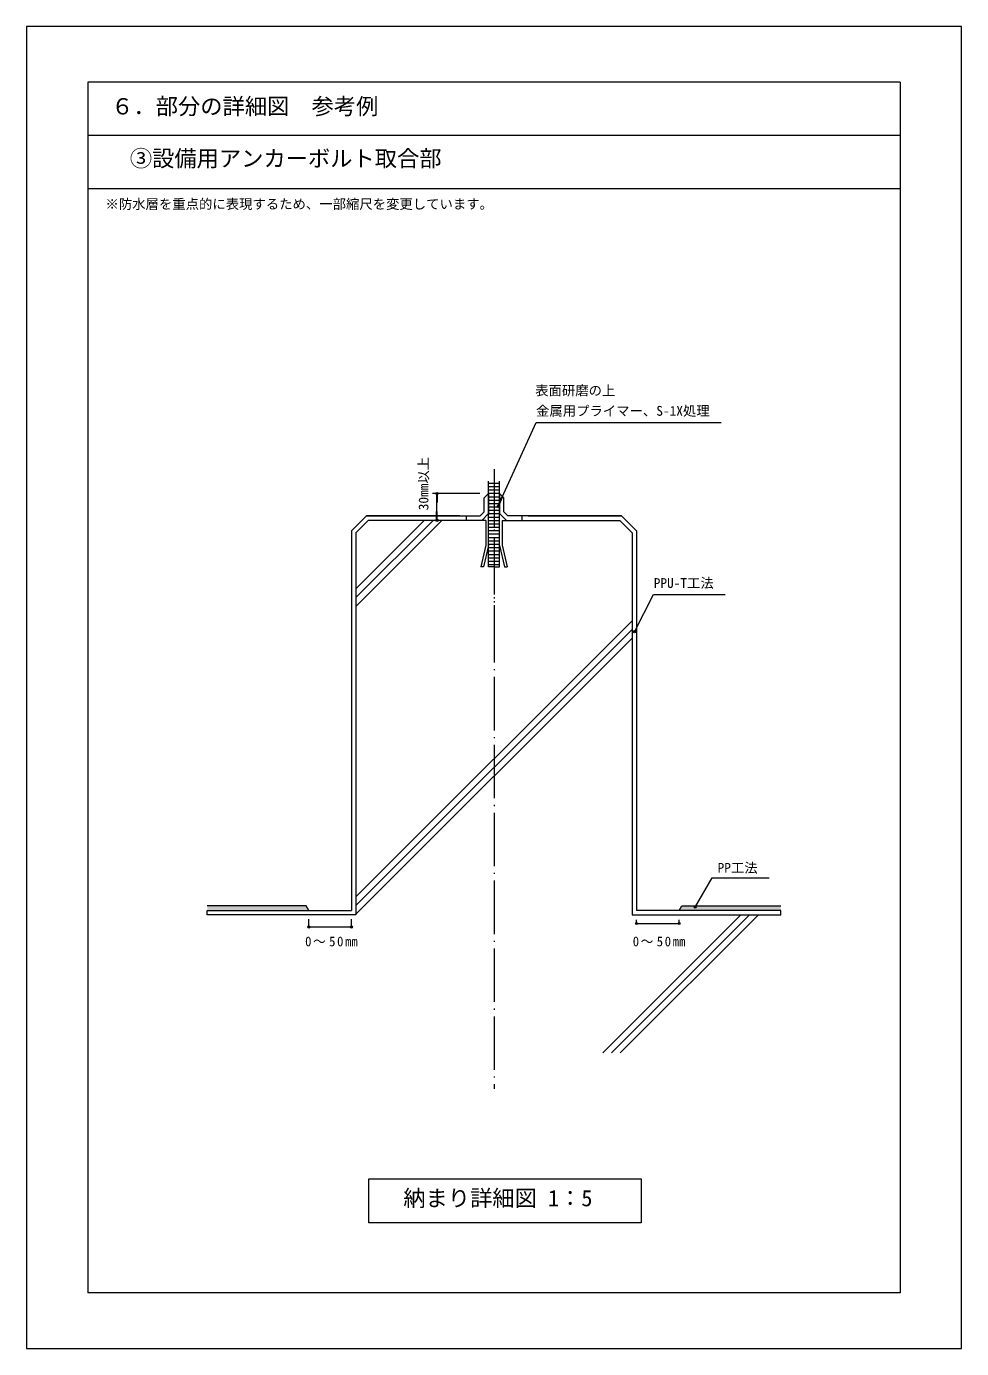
# Model space of a CAD drawing. Units: millimetres, scale not verified. Extents: x -594 to 456, y -643 to 842.
import ezdxf
from ezdxf.enums import TextEntityAlignment as Align

# ---------------------------------------------------------------- set-up
doc = ezdxf.new("R2010")
doc.units = ezdxf.units.MM
doc.header["$LTSCALE"] = 5
doc.header["$PDMODE"] = 32
doc.header["$PDSIZE"] = 2.5
doc.linetypes.add('LONG_DASHED_DOTTED', pattern=[15.25, 12, -1.5, 0.25, -1.5])
for name, color, linetype, lineweight in [('0-0_Defpoints', 7, 'Continuous', 18), ('0-1_ウレタン濃グレー', 80, 'Continuous', 18), ('0-3_文字', 4, 'Continuous', 18), ('0-4_枠', 6, 'Continuous', 18), ('0-5_躯体', 7, 'Continuous', 18), ('0-6_0', 4, 'Continuous', 30)]:
    doc.layers.add(name, color=color, linetype=linetype, lineweight=lineweight)
doc.styles.add('ＭＳ ゴシック', font='')
doc.styles.get('ＭＳ ゴシック').set_extended_font_data('MS Gothic')

msp = doc.modelspace()

# ---------------------------------------------------------------- linework, layer by layer
at = {"layer": '0-0_Defpoints'}
msp.add_lwpolyline([(-593.626, -643.107), (456.374, -643.107), (456.374, 841.893), (-593.626, 841.893)], close=True, dxfattribs=at)
at = {"layer": '0-1_ウレタン濃グレー', "color": 2}
for p, q in [((-228.627, 275.316), (-211.87, 292.074)), ((-211.87, 292.074), (-106.997, 292.074)), ((74.616, 292.075), (-30.256, 292.074)), ((91.373, 275.317), (74.616, 292.075)), ((-228.627, 275.316), (-228.627, -136.784)), ((-390.54, -150.926), (-242.769, -150.926)), ((253.286, -150.926), (105.515, -150.926))]:
    msp.add_line(p, q, dxfattribs=at)
at = {"layer": '0-1_ウレタン濃グレー'}
for p, q in [((-209.799, 287.074), (-223.623, 273.249)), ((-223.623, 273.249), (-223.627, -138.855)), ((91.373, 275.317), (91.373, -136.784)), ((-390.54, -155.926), (-390.54, -150.926)), ((253.286, -155.926), (253.286, -150.926))]:
    msp.add_line(p, q, dxfattribs=at)
for points in [[(-106.997, 292.074), (-99.999, 292.074), (-99.999, 290.487), (-99.999, 287.074), (-209.799, 287.074)], [(-30.256, 292.074), (-37.253, 292.074), (-37.253, 290.487), (-37.253, 287.074), (72.545, 287.075), (86.377, 273.242), (86.373, -138.855)], [(-240.698, -155.926), (-390.539, -155.926), (-390.539, -150.926)]]:
    msp.add_lwpolyline(points, dxfattribs=at)
at = {"layer": '0-3_文字'}
for p, q in [((-10.02, 396.957), (186.359, 396.957)), ((-84.618, 317.274), (-137.664, 317.274)), ((-132.664, 297.074), (-132.664, 307.274)), ((-110.599, 287.074), (-137.664, 287.074)), ((89.217, 162.08), (110.598, 203.902)), ((110.598, 203.902), (123.098, 203.902)), ((123.098, 203.902), (190.94, 203.902)), ((157.209, -147.378), (176.261, -114.379)), ((176.261, -114.379), (240.476, -114.379)), ((158.811, -145.113), (158.047, -145.94)), ((-276.514, -169.545), (-276.514, -160.725)), ((-228.627, -169.545), (-228.627, -160.725)), ((91.373, -165.695), (91.373, -161.694)), ((139.26, -165.695), (139.26, -161.694)), ((-276.514, -169.545), (-228.627, -169.545)), ((91.373, -165.695), (139.26, -165.695))]:
    msp.add_line(p, q, dxfattribs=at)
msp.add_lwpolyline([(-59.295, 313.049), (-21.27, 396.957), (-8.77, 396.957)], dxfattribs=at)
msp.add_lwpolyline([(-209.353, -452.535), (96.671, -452.535), (96.671, -501.762), (-209.353, -501.762)], close=True, dxfattribs=at)
for p in [(-132.664, 317.274), (-63.974, 302.725), (-132.664, 287.074), (89.217, 162.08), (157.209, -147.378), (-276.514, -169.545), (-228.627, -169.545), (91.373, -165.695), (139.26, -165.695)]:
    msp.add_point(p, dxfattribs=at)
at = {"layer": '0-4_枠'}
for p, q in [((-524.876, 779.393), (-524.876, -580.607)), ((387.624, 779.393), (-524.876, 779.393)), ((387.624, 779.393), (387.624, -580.607)), ((387.624, 719.393), (-524.876, 719.393)), ((387.624, 659.393), (-524.876, 659.393)), ((387.624, -580.607), (-524.876, -580.607))]:
    msp.add_line(p, q, dxfattribs=at)
at = {"layer": '0-5_躯体', "color": 4, "linetype": 'LONG_DASHED_DOTTED'}
for p, q in [((-68.626, 344.499), (-68.626, 176.5)), ((-68.626, 344.499), (-68.626, 176.5)), ((-68.626, 339.977), (-68.626, -351.33))]:
    msp.add_line(p, q, dxfattribs=at)
at = {"layer": '0-5_躯体'}
for p, q in [((-74.618, 235.074), (-74.618, 331.074)), ((-74.618, 328.974), (-68.626, 328.974)), ((-68.626, 328.974), (-62.634, 328.974)), ((-62.634, 235.074), (-62.634, 331.074)), ((-74.618, 325.164), (-68.626, 325.164)), ((-74.618, 321.354), (-68.626, 321.354)), ((-74.618, 317.544), (-68.626, 317.544)), ((-74.618, 313.734), (-68.626, 313.734)), ((-68.626, 325.164), (-62.634, 325.164)), ((-68.626, 321.354), (-62.634, 321.354)), ((-68.626, 317.544), (-62.634, 317.544)), ((-68.626, 313.734), (-62.634, 313.734)), ((-74.618, 309.924), (-68.626, 309.924)), ((-74.618, 306.114), (-68.626, 306.114)), ((-74.618, 302.304), (-68.626, 302.304)), ((-74.618, 298.494), (-68.626, 298.494)), ((-68.626, 309.924), (-62.634, 309.924)), ((-68.626, 306.114), (-62.634, 306.114)), ((-68.626, 302.304), (-62.634, 302.304)), ((-68.626, 298.494), (-62.634, 298.494)), ((-74.618, 294.684), (-68.626, 294.684)), ((-74.618, 290.874), (-68.626, 290.874)), ((-74.618, 287.064), (-68.626, 287.064)), ((-74.618, 283.254), (-68.626, 283.254)), ((-68.626, 294.684), (-62.634, 294.684)), ((-68.626, 290.874), (-62.634, 290.874)), ((-68.626, 287.064), (-62.634, 287.064)), ((-68.626, 283.254), (-62.634, 283.254)), ((-59.626, 287.074), (-59.626, 259.4)), ((-74.618, 279.444), (-68.626, 279.444)), ((-74.618, 275.634), (-68.626, 275.634)), ((-74.618, 271.824), (-68.626, 271.824)), ((-74.618, 268.014), (-68.626, 268.014)), ((-68.626, 279.444), (-62.634, 279.444)), ((-68.626, 275.634), (-62.634, 275.634)), ((-68.626, 271.824), (-62.634, 271.824)), ((-68.626, 268.014), (-62.634, 268.014)), ((-74.618, 259.074), (-80.446, 235.074)), ((-74.618, 264.204), (-68.626, 264.204)), ((-74.618, 260.394), (-68.626, 260.394)), ((-74.618, 256.584), (-68.626, 256.584)), ((-74.618, 252.774), (-68.626, 252.774)), ((-68.626, 264.204), (-62.634, 264.204)), ((-68.626, 260.394), (-62.634, 260.394)), ((-68.626, 256.584), (-62.634, 256.584)), ((-68.626, 252.774), (-62.634, 252.774)), ((-59.626, 259.4), (-53.719, 235.074)), ((-74.618, 248.964), (-68.626, 248.964)), ((-74.618, 245.154), (-68.626, 245.154)), ((-74.618, 241.344), (-68.626, 241.344)), ((-68.626, 248.964), (-62.634, 248.964)), ((-68.626, 245.154), (-62.634, 245.154)), ((-68.626, 241.344), (-62.634, 241.344)), ((-80.446, 235.074), (-83.533, 235.074)), ((-80.446, 235.074), (-83.533, 235.074)), ((-74.618, 237.534), (-68.626, 237.534)), ((-68.626, 235.074), (-74.618, 235.074)), ((-68.626, 235.074), (-74.618, 235.074)), ((-68.626, 237.534), (-62.634, 237.534)), ((-68.626, 235.074), (-62.634, 235.074)), ((-68.626, 235.074), (-62.634, 235.074)), ((-56.807, 235.074), (-53.719, 235.074))]:
    msp.add_line(p, q, dxfattribs=at)
at = {"layer": '0-5_躯体', "color": 2}
for p, q in [((-74.618, 317.274), (-79.618, 312.242)), ((-79.618, 296.755), (-79.618, 312.242)), ((-62.634, 317.274), (-57.634, 312.242)), ((-57.634, 296.755), (-57.634, 312.242)), ((-228.627, 275.316), (-211.87, 292.074)), ((-223.623, 273.249), (-209.799, 287.074)), ((-106.997, 292.074), (-84.299, 292.074)), ((-79.618, 296.755), (-84.299, 292.074)), ((-74.618, 294.684), (-82.343, 286.959)), ((-62.634, 294.684), (-55.122, 287.171)), ((-57.634, 296.755), (-52.954, 292.074)), ((-30.256, 292.074), (-52.954, 292.074)), ((-228.627, 275.316), (-228.625, 139.063)), ((91.373, 275.317), (91.376, 139.064)), ((91.376, 139.063), (91.373, -136.784)), ((-228.627, -136.784), (-228.627, -150.926)), ((91.373, -136.784), (91.373, -150.926)), ((-242.769, -150.926), (-228.627, -150.926)), ((105.515, -150.926), (91.373, -150.926))]:
    msp.add_line(p, q, dxfattribs=at)
at = {"layer": '0-5_躯体', "linetype": 'LONG_DASHED_DOTTED'}
for p, q in [((-74.618, 317.274), (-74.618, 293.274)), ((-62.634, 317.274), (-62.634, 293.274))]:
    msp.add_line(p, q, dxfattribs=at)
at = {"layer": '0-5_躯体', "color": 4}
for p, q in [((-223.624, 210.311), (-146.861, 287.074)), ((-223.624, 200.412), (-136.962, 287.074)), ((-127.062, 287.074), (-223.624, 190.512)), ((-106.997, 292.074), (-211.87, 292.074)), ((-77.626, 287.074), (-209.799, 287.074)), ((-99.999, 292.074), (-99.999, 287.074)), ((-59.626, 287.074), (72.545, 287.075)), ((-37.253, 292.074), (-37.253, 287.074)), ((-30.256, 292.074), (74.616, 292.075)), ((72.545, 287.075), (86.377, 273.242)), ((74.616, 292.075), (91.373, 275.317)), ((86.377, 273.242), (86.373, -155.926)), ((-223.627, -135.573), (86.376, 174.431)), ((-223.627, -145.472), (86.376, 164.531)), ((86.376, 154.631), (-223.627, -155.372)), ((-228.625, 139.063), (-228.627, -136.784)), ((-390.54, -150.926), (-242.769, -150.926)), ((53.401, -310.926), (208.401, -155.926)), ((63.301, -310.926), (218.301, -155.926)), ((228.2, -155.926), (73.2, -310.926)), ((86.373, -155.926), (253.286, -155.926)), ((253.286, -150.926), (105.515, -150.926))]:
    msp.add_line(p, q, dxfattribs=at)
at = {"layer": '0-5_躯体'}
for points in [[(-77.626, 287.074), (-77.626, 259.4), (-83.533, 235.074)], [(-62.634, 259.074), (-56.807, 235.074), (-53.719, 235.074)]]:
    msp.add_lwpolyline(points, dxfattribs=at)
at = {"layer": '0-5_躯体', "color": 4}
msp.add_lwpolyline([(-223.623, 273.249), (-223.627, -155.926), (-390.539, -155.926)], dxfattribs=at)
at = {"layer": '0-5_躯体', "color": 2}
for points in [[(-276.514, -150.926), (-279.401, -145.926), (-390.54, -145.926)], [(139.26, -150.926), (142.146, -145.926), (253.286, -145.926)]]:
    msp.add_lwpolyline(points, dxfattribs=at)
at = {"layer": '0-5_躯体'}
for points in [[(-279.401, -145.926), (-276.514, -150.926), (-390.54, -145.926), (-390.54, -150.926)], [(142.146, -145.926), (139.26, -150.926), (253.286, -145.926), (253.286, -150.926)]]:
    msp.add_solid(points, dxfattribs=at)
at = {"layer": '0-6_0'}
for p, q in [((-132.664, 317.274), (-132.664, 307.274)), ((-63.974, 302.725), (-59.295, 313.049)), ((-132.664, 287.074), (-132.664, 297.074))]:
    msp.add_line(p, q, dxfattribs=at)

# ---------------------------------------------------------------- texts
at = {"layer": '0-1_ウレタン濃グレー', "color": 7, "style": 'ＭＳ ゴシック'}
msp.add_text('PP工法', height=11, dxfattribs=at).set_placement((182.441, -111.963), align=Align.BOTTOM_LEFT)
at = {"layer": '0-3_文字', "color": 7, "style": 'ＭＳ ゴシック'}
for s, height, p in [('６．部分の詳細図\u3000参考例', 18.33, (-498.465, 737.559)), ('③設備用アンカーボルト取合部\u3000', 18.33, (-477.541, 678.974)), ('※防水層を重点的に表現するため、一部縮尺を変更しています。', 11, (-504.887, 633.63)), ('表面研磨の上', 11, (-22.41, 424.162)), ('金属用プライマー、S-1X処理', 11, (-21.421, 401.302)), ('PPU-T工法', 11, (110.705, 207.917)), ('納まり詳細図 1：5', 18.33, (-170.512, -488.819))]:
    msp.add_text(s, height=height, dxfattribs=at).set_placement(p, align=Align.BOTTOM_LEFT)
msp.add_text('30mm以上', height=11, rotation=90, dxfattribs=at).set_placement((-138.982, 298.466), align=Align.BOTTOM_LEFT)
at = {"layer": '0-3_文字', "color": 7, "char_height": 11, "attachment_point": 7, "style": 'ＭＳ ゴシック'}
for insert in [(-280.722, -191.505), (87.164, -191.505)]:
    msp.add_mtext('\\T1.26;\\W0.95;0～50㎜', dxfattribs=dict(at, insert=insert))

doc.saveas('drawing.dxf')
